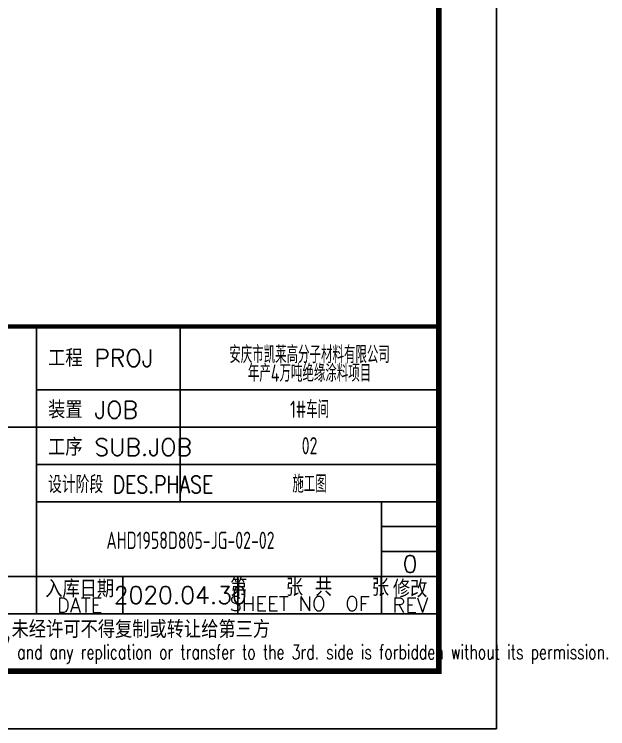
# Model space of a CAD drawing. Header units: millimetres. Extents: x 866561 to 877878, y 40199 to 44891.
# Drawn here: x 868264.6 to 868367.9, y 40201.4 to 40325.7 of the extents above; entities that cross this region are included whole.
import ezdxf
from ezdxf.enums import TextEntityAlignment as Align

# ---------------------------------------------------------------- set-up
doc = ezdxf.new("R2010")
doc.units = ezdxf.units.MM
doc.header["$LTSCALE"] = 1000
doc.header["$MEASUREMENT"] = 0
doc.layers.add('AXIS', color=3, linetype='Continuous')
doc.styles.add('ECEC_TQ', font='txt_l.shx', dxfattribs={"bigfont": 'hztxt_l.shx'})
doc.styles.add('TSSD_REIN', font='tssdeng.shx', dxfattribs={"width": 0.7, "bigfont": 'tssdchn.shx'})

msp = doc.modelspace()

# ---------------------------------------------------------------- linework, layer by layer
at = {"color": 0}
msp.add_line((868348.484, 40795.355), (868348.484, 40201.355), dxfattribs=at)
for p, q in [((868268.484, 40221.355), (868268.484, 40271.355)), ((868293.484, 40240.855), (868293.484, 40271.355)), ((868338.484, 40211.355), (868338.484, 40271.355)), ((868268.484, 40260.355), (868338.484, 40260.355)), ((868158.484, 40253.855), (868268.484, 40253.855)), ((868268.484, 40253.855), (868338.484, 40253.855)), ((868268.484, 40247.355), (868338.484, 40247.355)), ((868268.484, 40240.855), (868338.484, 40240.855)), ((868328.484, 40221.355), (868328.484, 40240.855)), ((868328.484, 40236.521), (868338.484, 40236.521)), ((868328.484, 40232.188), (868338.484, 40232.188)), ((868213.484, 40227.855), (868338.484, 40227.855)), ((868283.484, 40221.355), (868283.484, 40227.855)), ((868303.484, 40221.355), (868303.484, 40227.855)), ((868158.484, 40221.355), (868338.484, 40221.355)), ((868158.484, 40211.355), (868338.484, 40211.355)), ((868348.484, 40201.355), (867507.484, 40201.355))]:
    msp.add_line(p, q)
at = {"color": 0, "const_width": 1}
msp.add_lwpolyline([(868338.484, 40211.355), (867532.484, 40211.355), (867532.484, 40785.355), (868338.484, 40785.355)], close=True, dxfattribs=at)
at = {"const_width": 0.7}
msp.add_lwpolyline([(868338.484, 40271.355), (868158.484, 40271.355)], dxfattribs=at)

# ---------------------------------------------------------------- texts
at = {"style": 'ECEC_TQ'}
for s, p in [('工程 PROJ', (868270.484, 40264.355)), ('装置 JOB', (868270.484, 40255.355)), ('工序 SUB.JOB', (868270.484, 40248.855))]:
    msp.add_text(s, height=3, dxfattribs=at).set_placement(p)
at = {"style": 'ECEC_TQ', "width": 0.8}
msp.add_text('设计阶段 DES.PHASE', height=3, dxfattribs=at).set_placement((868270.484, 40242.355))
at = {"style": 'ECEC_TQ'}
for s, height, p in [('第   张 共   张', 3, (868315.984, 40226.105)), ('入库日期', 3, (868275.984, 40225.855)), ('修改', 3, (868333.484, 40225.855)), ('DATE', 2.5, (868275.984, 40222.855)), ('SHEET NO  OF  ', 2.5, (868315.984, 40223.105)), ('REV', 2.5, (868333.484, 40222.855)), ('本文件专有权属安徽华东化工医药工程有限责任公司所有,未经许可不得复制或转让给第三方', 3, (868248.484, 40218.355))]:
    msp.add_text(s, height=height, dxfattribs=at).set_placement(p, align=Align.MIDDLE)
at = {"style": 'ECEC_TQ', "width": 0.72}
msp.add_text('The proprietary right of this document belongs to Anhui Huadong Chemical And Medical Engineering  Co.,Ltd.  and any replication or transfer to the 3rd. side is forbidden without its permission. ', height=2.5, dxfattribs=at).set_placement((868248.484, 40214.355), align=Align.MIDDLE)
at = {"style": 'ECEC_TQ'}
for tag, text, p in [('0', '0', (868333.484, 40230.021)), ('2020.04.30', ' ', (868293.484, 40224.605))]:
    msp.add_attdef(tag, text=text, height=3, dxfattribs=at).set_placement(p, align=Align.MIDDLE)
at = {"layer": 'AXIS', "style": 'TSSD_REIN', "width": 0.7}
for s, p in [('安庆市凯莱高分子材料有限公司', (868315.984, 40266.631)), ('年产4万吨绝缘涂料项目', (868315.984, 40263.4)), ('1#车间', (868315.984, 40257.105)), ('02', (868315.984, 40250.605)), ('施工图', (868315.984, 40244.105)), ('AHD1958D805-JG-02-02', (868295.261, 40234.148))]:
    msp.add_text(s, height=3, dxfattribs=at).set_placement(p, align=Align.MIDDLE)

doc.saveas('drawing.dxf')
